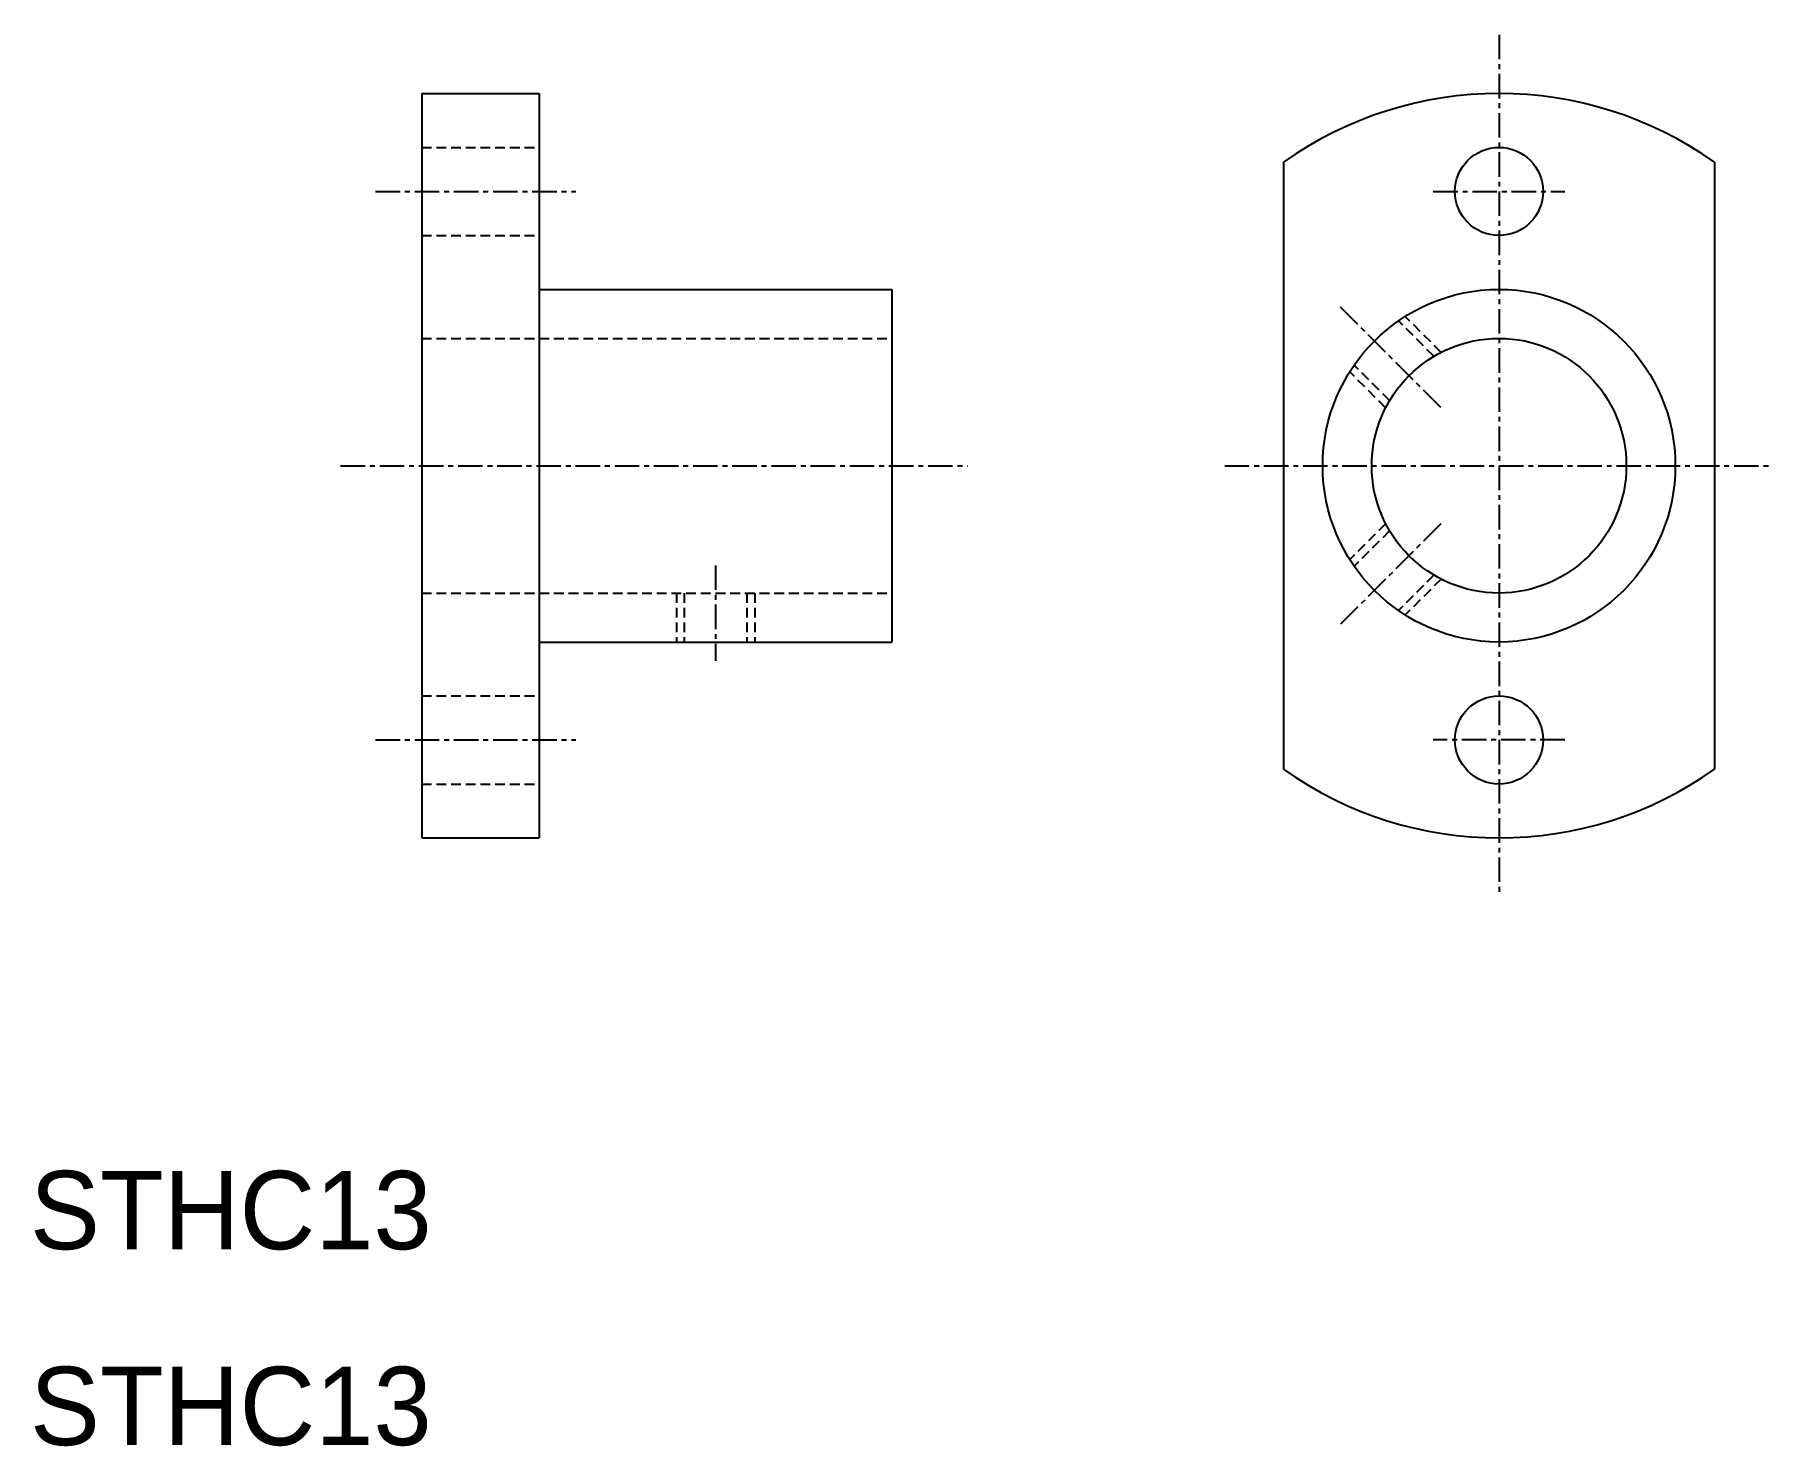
# Model space of a CAD drawing. Extents: x 10.2 to 99, y 9.9 to 82.
import ezdxf

# ---------------------------------------------------------------- set-up
doc = ezdxf.new("R2010")
doc.units = 0
doc.linetypes.add('CENTER', pattern=[2, 1.25, -0.25, 0.25, -0.25])
doc.linetypes.add('DASHED', pattern=[0.75, 0.5, -0.25])
doc.layers.get('0').update_dxf_attribs({"linetype": 'CONTINUOUS'})
doc.layers.add('CENTER', color=1, linetype='CENTER')

msp = doc.modelspace()

# ---------------------------------------------------------------- linework, layer by layer
at = {"color": 7, "linetype": 'CONTINUOUS'}
for p, q in [((30, 79), (30, 41)), ((30, 79), (36, 79)), ((36, 79), (36, 41)), ((74, 75.492), (74, 44.508)), ((96, 75.492), (96, 44.508)), ((30, 69.5), (30, 69.5)), ((36, 69), (54, 69)), ((54, 69), (54, 51)), ((36, 51), (54, 51)), ((30, 41), (36, 41))]:
    msp.add_line(p, q, dxfattribs=at)
at = {"color": 3, "linetype": 'DASHED'}
for p, q in [((30, 76.25), (36, 76.25)), ((30, 71.75), (36, 71.75)), ((82.041, 65.787), (80.209, 67.619)), ((81.676, 65.586), (79.869, 67.394)), ((30, 66.5), (54, 66.5)), ((79.414, 63.323), (77.606, 65.131)), ((79.212, 62.959), (77.381, 64.791)), ((79.212, 57.041), (77.381, 55.209)), ((79.414, 56.677), (77.606, 54.869)), ((81.676, 54.414), (79.869, 52.606)), ((82.041, 54.213), (80.209, 52.381)), ((30, 53.5), (54, 53.5)), ((43, 53.5), (43, 51)), ((43.4, 53.5), (43.4, 51)), ((46.6, 53.5), (46.6, 51)), ((47, 53.5), (47, 51)), ((30, 48.25), (36, 48.25)), ((30, 43.75), (36, 43.75))]:
    msp.add_line(p, q, dxfattribs=at)
at = {"color": 7, "linetype": 'CONTINUOUS'}
for centre, radius in [((85, 74), 2.25), ((85, 60), 9), ((85, 60), 6.5), ((85, 46), 2.25)]:
    msp.add_circle(centre, radius, dxfattribs=at)
for start, end in [(54.62346, 125.37654), (234.62346, 305.37654)]:
    msp.add_arc((85, 60), 19, start, end, dxfattribs=at)
at = {"layer": 'CENTER', "color": 1, "linetype": 'CENTER'}
for p, q in [((85, 82), (85, 38)), ((27.643, 74), (37.861, 74)), ((81.645, 74), (88.355, 74)), ((82.03, 62.97), (76.763, 68.237)), ((25.854, 60), (57.866, 60)), ((71, 60), (99, 60)), ((82.03, 57.03), (76.763, 51.763)), ((45, 54.908), (45, 50.042)), ((27.643, 46), (37.861, 46)), ((88.355, 46), (81.645, 46))]:
    msp.add_line(p, q, dxfattribs=at)

# ---------------------------------------------------------------- texts
at = {"color": 7, "linetype": 'CONTINUOUS'}
for p in [(10, 20), (10, 10)]:
    msp.add_text('STHC13', height=4, dxfattribs=at).set_placement(p)

doc.saveas('drawing.dxf')
